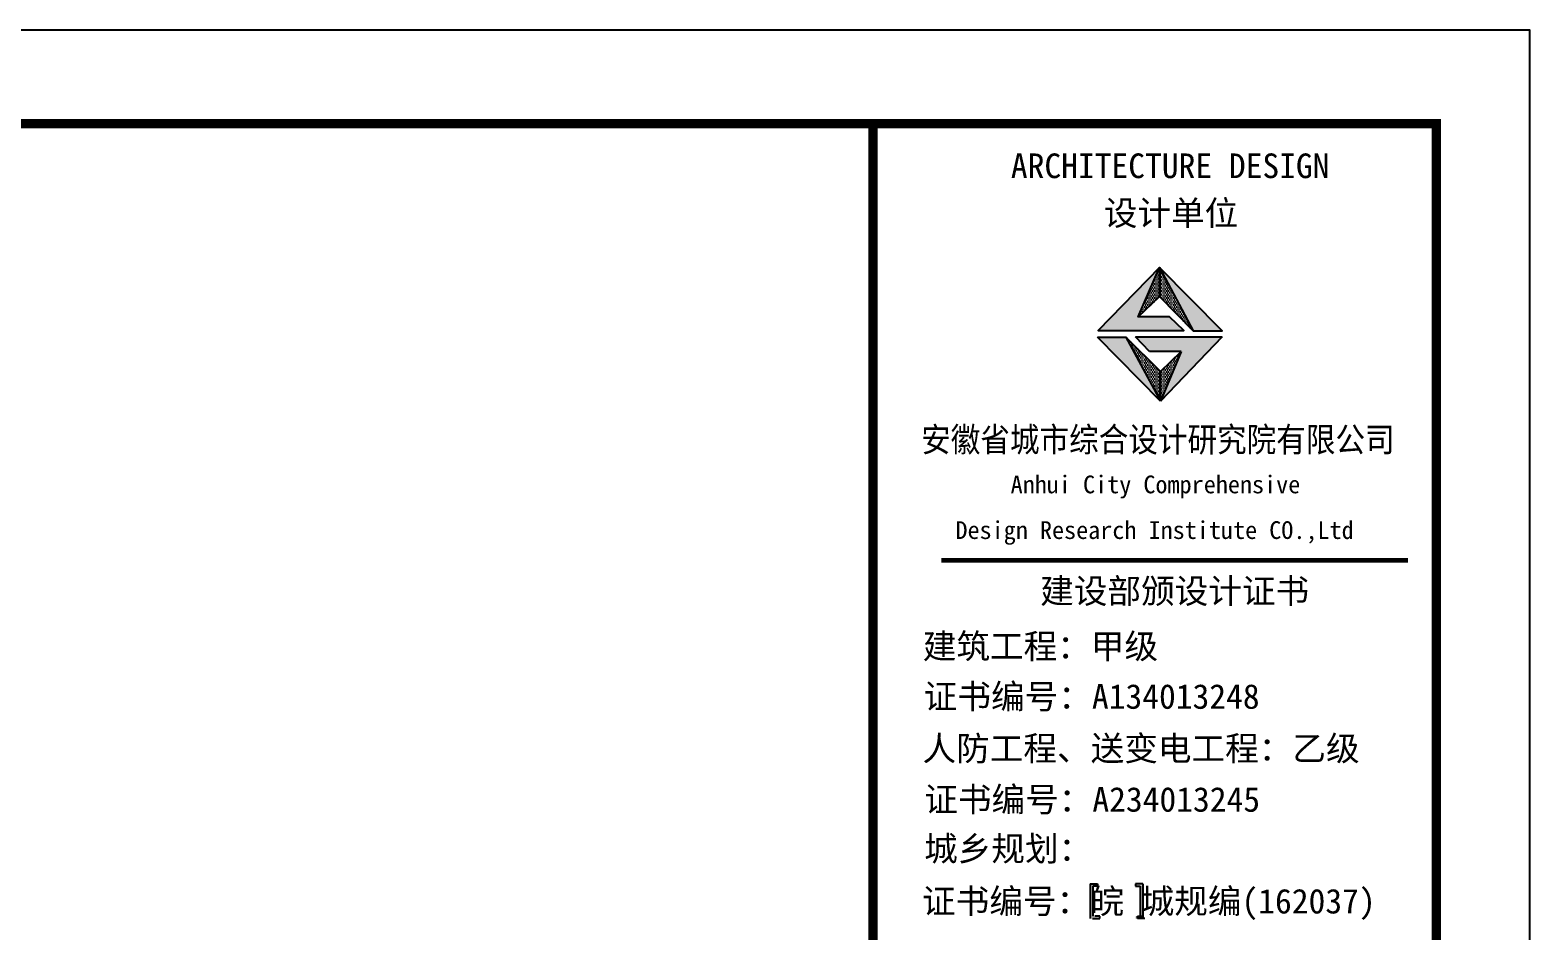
# Model space of a CAD drawing. Extents: x 19118 to 566552, y -1188739 to 92943.
# Drawn here: x 211461 to 235462, y -814703 to -800288 of the extents above; entities that cross this region are included whole.
import ezdxf

# ---------------------------------------------------------------- set-up
doc = ezdxf.new("R2010")
doc.units = 0
doc.header["$LTSCALE"] = 1000
doc.header["$MEASUREMENT"] = 0
doc.layers.add('PUB_TITLE', color=4, linetype='CONTINUOUS')
doc.layers.add('图框', color=4, linetype='CONTINUOUS')
doc.styles.add('黑体', font='simhei.ttf', dxfattribs={"width": 0.6, "height": 4.3})

msp = doc.modelspace()

# ---------------------------------------------------------------- hatches: boundary and pattern name
at = {"layer": '图框'}
for color, points in [(1, [(229193.94, -804878.17), (229535.4, -804086.12), (228550.82, -805098.03), (229921.72, -805098.03), (229694.27, -804878.17)]), (1, [(230073.32, -805102.25), (230537.46, -805102.25), (229535.4, -804086.12)]), (1, [(228994.8, -805199.9), (228539.62, -805199.9), (229548.73, -806224.87)]), (1, [(229151.77, -805196.84), (229375.6, -805431.75), (229882.69, -805431.75), (229548.73, -806224.87), (230538.2, -805196.84)]), (4, [(228466.39, -813984.1), (228543.32, -813984.1), (228543.32, -813945.67), (228507.82, -813945.67), (228424.97, -813945.67), (228424.97, -814504.24), (228507.82, -814504.24), (228543.32, -814504.24), (228543.32, -814465.81), (228466.39, -814465.81)]), (4, [(229223.91, -814465.81), (229146.98, -814465.81), (229146.98, -814504.24), (229182.48, -814504.24), (229265.33, -814504.24), (229265.33, -813945.67), (229182.48, -813945.67), (229146.98, -813945.67), (229146.98, -813984.1), (229223.91, -813984.1)])]:
    msp.add_hatch(color=color, dxfattribs=at).paths.add_polyline_path(points)
h = msp.add_hatch(dxfattribs=at)
h.set_pattern_fill('DOTS', color=256, scale=450, style=0)
h.set_pattern_definition([(0, (-3189508.824, 487488.632), (14.0625, 28.125), [0, -28.125])])
h.paths.add_polyline_path([(229548.73, -806224.87), (229548.73, -805752.44), (228994.8, -805199.9)])
h.paths.add_polyline_path([(229882.69, -805431.75), (229548.73, -805752.44), (229548.73, -806224.87)])
h.paths.add_polyline_path([(229535.4, -804086.12), (229535.4, -804551.93), (230073.32, -805102.25)])
h.paths.add_polyline_path([(229535.4, -804551.93), (229535.4, -804086.12), (229193.94, -804878.17)])

# ---------------------------------------------------------------- linework, layer by layer
at = {"layer": 'PUB_TITLE'}
msp.add_lwpolyline([(77811.65, -889388.06), (235461.65, -889388.06), (235461.65, -800288.06), (77811.65, -800288.06)], close=True, dxfattribs=at)
at = {"layer": 'PUB_TITLE', "const_width": 150}
msp.add_lwpolyline([(81561.65, -887888.06), (233961.65, -887888.06), (233961.65, -801788.06), (81561.65, -801788.06)], close=True, dxfattribs=at)
at = {"layer": '图框'}
for p, q in [((229193.94, -804878.17), (229535.4, -804086.12)), ((229535.4, -804086.12), (230073.32, -805102.25)), ((229548.73, -806224.87), (228539.62, -805199.9)), ((228539.62, -805199.9), (228994.8, -805199.9)), ((229548.73, -806224.87), (228539.62, -805199.9)), ((228539.62, -805199.9), (228994.8, -805199.9)), ((228539.62, -805199.9), (228994.8, -805199.9)), ((229548.73, -805752.44), (228994.8, -805199.9)), ((229151.77, -805196.84), (230538.2, -805196.84)), ((229375.6, -805431.75), (229151.77, -805196.84)), ((230538.2, -805196.84), (229548.73, -806224.87)), ((229882.69, -805431.75), (229375.6, -805431.75)), ((229548.73, -805752.44), (229882.69, -805431.75)), ((229882.69, -805431.75), (229548.73, -806224.87)), ((229548.73, -806224.87), (229548.73, -805752.44)), ((229548.73, -806224.87), (229548.73, -805752.44)), ((229548.73, -806224.87), (229548.73, -805752.44))]:
    msp.add_line(p, q, dxfattribs=at)
at = {"layer": '图框', "color": 1}
for p, q in [((229548.73, -806224.87), (228539.62, -805199.9)), ((228994.8, -805199.9), (229548.73, -806224.87))]:
    msp.add_line(p, q, dxfattribs=at)
at = {"layer": '图框', "color": 4}
for p, q in [((228424.97, -813945.67), (228507.82, -813945.67)), ((228424.97, -813945.67), (228424.97, -814504.24)), ((228543.32, -813984.1), (228466.39, -813984.1)), ((228466.39, -813984.1), (228466.39, -814465.81)), ((228507.82, -813945.67), (228543.32, -813945.67)), ((228543.32, -813945.67), (228543.32, -813984.1)), ((229182.48, -813945.67), (229146.98, -813945.67)), ((229146.98, -813945.67), (229146.98, -813984.1)), ((229146.98, -813984.1), (229223.91, -813984.1)), ((229265.33, -813945.67), (229182.48, -813945.67)), ((229223.91, -813984.1), (229223.91, -814465.81)), ((229265.33, -813945.67), (229265.33, -814504.24)), ((228459.42, -814504.24), (228542.27, -814504.24)), ((228577.78, -814465.81), (228500.85, -814465.81)), ((228542.27, -814504.24), (228577.78, -814504.24)), ((228577.78, -814504.24), (228577.78, -814465.81)), ((229181.43, -814504.24), (229181.43, -814465.81)), ((229181.43, -814465.81), (229258.37, -814465.81)), ((229216.94, -814504.24), (229181.43, -814504.24)), ((229299.79, -814504.24), (229216.94, -814504.24))]:
    msp.add_line(p, q, dxfattribs=at)
at = {"layer": '图框', "color": 4, "const_width": 147.89}
msp.add_lwpolyline([(224947.8, -801788.06), (233961.65, -801788.06), (233961.65, -887888.06), (224947.8, -887888.06)], close=True, dxfattribs=at)
at = {"layer": '图框'}
for points in [[(229694.27, -804878.17), (229193.94, -804878.17), (229535.4, -804551.93), (230073.32, -805102.25), (230537.46, -805102.25), (229535.4, -804086.12), (228550.82, -805098.03), (229921.72, -805098.03), (229694.27, -804878.17)], [(229535.4, -804086.12), (229535.4, -804551.93)]]:
    msp.add_lwpolyline(points, dxfattribs=at)
at = {"layer": '图框', "color": 4, "const_width": 74.7}
msp.add_lwpolyline([(226040.87, -808772.03), (233510.87, -808772.03)], dxfattribs=at)

# ---------------------------------------------------------------- texts
at = {"layer": '图框', "color": 4, "style": '黑体'}
for s, height, p in [('ARCHITECTURE DESIGN', 394.416, (227155.41, -802657.63)), ('设计单位', 394.416, (228642.39, -803413.04)), ('Anhui City Comprehensive ', 283.86, (227151.42, -807700.32)), (' Design Research Institute CO.,Ltd', 283.86, (226075.38, -808430.79)), ('建设部颁设计证书', 394.416, (227624.13, -809460.01)), (' 建筑工程：甲级', 394.416, (225477.2, -810343.86)), ('证书编号：A134013248', 394.416, (225762.53, -811147.59)), ('人防工程、送变电工程：乙级', 394.416, (225741.81, -811978.16)), ('证书编号：A234013245', 394.416, (225769.71, -812794.4)), ('城乡规划：', 394.416, (225766.81, -813582.36)), ('证书编号：皖 城规编(162037)', 394.416, (225735.25, -814422.56))]:
    msp.add_text(s, height=height, dxfattribs=at).set_placement(p)
at = {"layer": '图框', "color": 4, "style": '黑体', "width": 0.88}
msp.add_text('安徽省城市综合设计研究院有限公司', height=394.416, dxfattribs=at).set_placement((225720.18, -807037.39))

doc.saveas('drawing.dxf')
